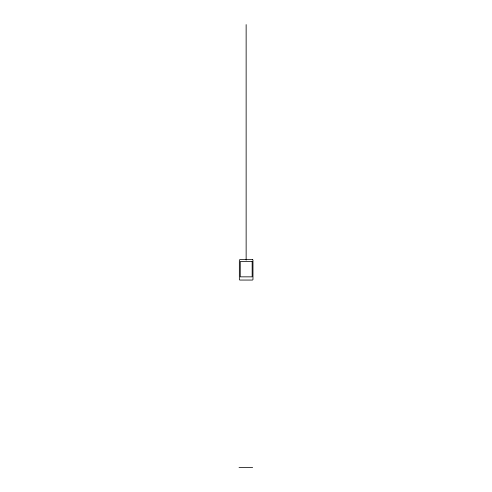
<?xml version="1.0" encoding="UTF-8"?>
<svg xmlns="http://www.w3.org/2000/svg" width="492" height="492" viewBox="0 0 492 492"><rect width="100%" height="100%" fill="white"/><g stroke="black" fill="none" stroke-linecap="round" stroke-linejoin="round"><path stroke-width="0.74" d="M239.032 467.4L252.654 467.4M246.141 24.6L246.141 260.114M252.341 259.622L240.108 259.622A0.775 0.775 0 0 0 239.346 260.256L239.346 279.376A0.683 0.683 0 0 0 240.028 280.059L252.261 280.059A0.707 0.707 0 0 0 252.968 279.351L252.968 260.256A0.627 0.627 0 0 0 252.341 259.622M252.162 261.523L240.244 261.523L240.244 276.848L252.162 276.848L252.162 261.523"/></g></svg>
